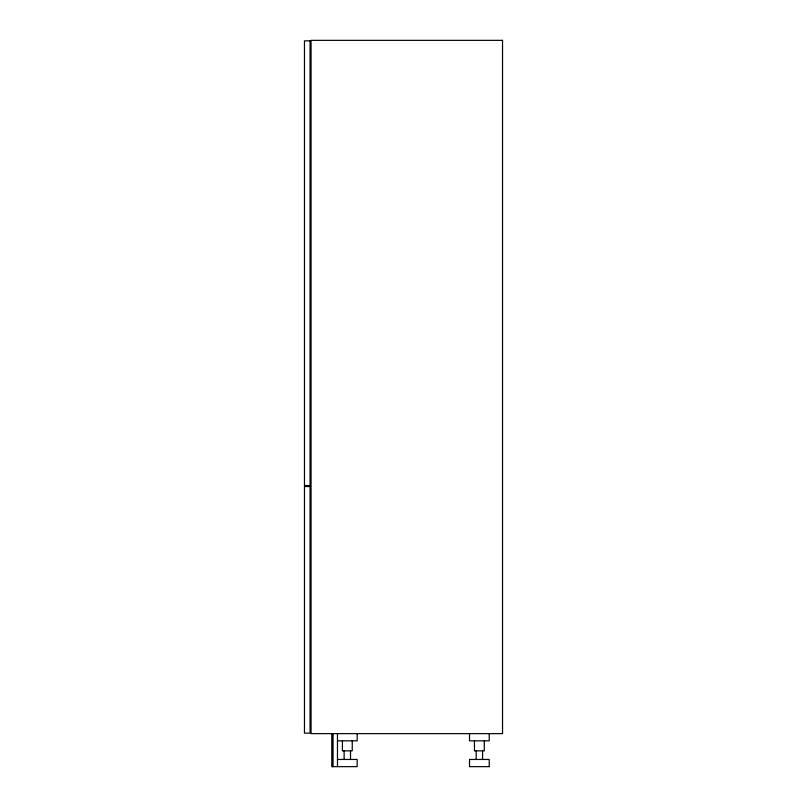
<?xml version="1.0" encoding="UTF-8"?>
<svg xmlns="http://www.w3.org/2000/svg" width="807" height="807" viewBox="0 0 807 807"><rect width="100%" height="100%" fill="white"/><g stroke="black" fill="none" stroke-linecap="round" stroke-linejoin="round"><path stroke-width="1.21" d="M337.477 740.836L357.168 740.836L357.168 733.634M337.477 759.448L357.168 759.448L357.168 766.65L331.859 766.65L331.859 733.634M489.335 766.65L469.523 766.65L469.523 759.448L489.224 759.448L489.224 766.65M489.224 733.634L489.224 740.836L469.523 740.836L469.523 733.634M484.301 740.836L484.301 750.863L474.455 750.863L474.455 740.836M482.576 750.863L482.576 759.448M476.17 750.863L476.17 759.448M352.245 740.836L352.245 750.863L342.4 750.863L342.4 740.836M350.52 750.863L350.52 759.448M344.125 750.863L344.125 759.448M337.477 733.634L337.477 766.65M332.938 733.634L332.938 766.65M332.524 733.634L332.524 766.65M502.539 40.35L311.058 40.35L311.058 733.634L502.539 733.634L502.539 40.35M310.07 40.844L304.461 40.844L304.461 485.542L310.07 485.542L310.07 40.844M310.07 486.53L304.461 486.53L304.461 733.139L310.07 733.139L310.07 486.53"/></g></svg>
